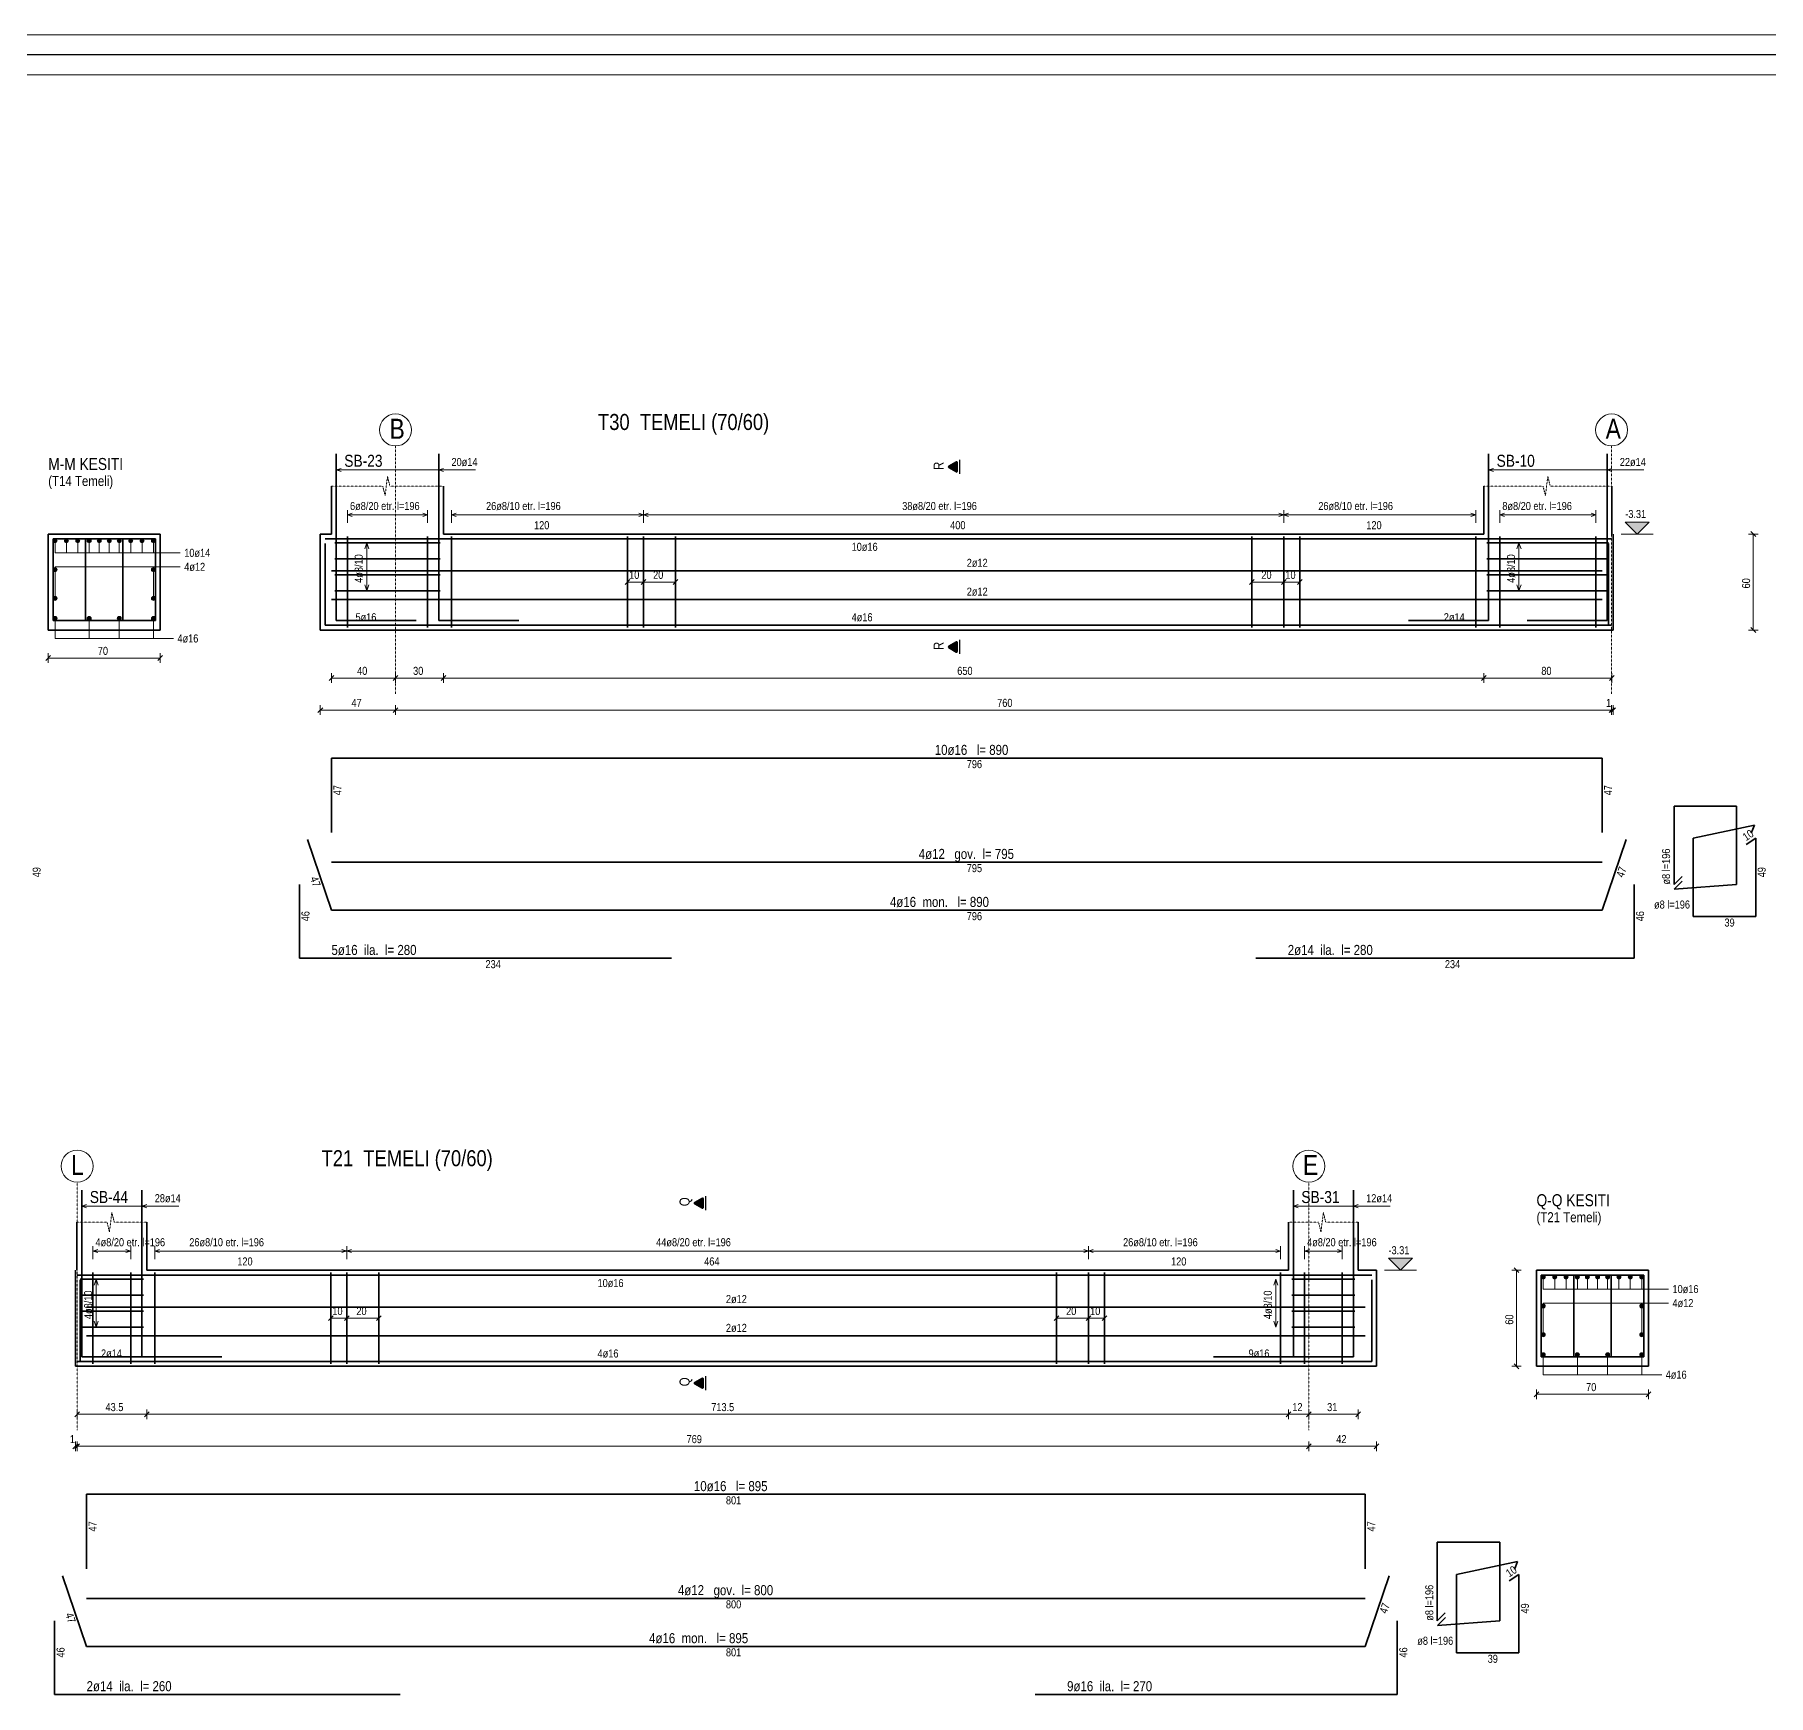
# Model space of a CAD drawing. Header units: millimetres. Extents: x -267 to 94375, y 6431 to 10838.
# Drawn here: x 29828 to 31994, y 8657 to 10732 of the extents above; entities that cross this region are included whole.
import ezdxf

# ---------------------------------------------------------------- set-up
doc = ezdxf.new("R2010")
doc.units = ezdxf.units.MM
doc.header["$LTSCALE"] = 0.0001
doc.linetypes.add('DASHED', pattern=[19.05, 12.7, -6.35])
for name, color, linetype, lineweight in [('AKS BALONU (BEYKENT)', 7, 'Continuous', 20), ('AKS CIZGISI (BEYKENT)', 252, 'DASHED', 20), ('AKS NO (BEYKENT)', 3, 'Continuous', 20), ('DONATI (BEYKENT)', 4, 'Continuous', 35), ('DONATI KESIT (BEYKENT)', 7, 'Continuous', 20), ('DONATI YAZISI (BEYKENT)', 3, 'Continuous', 20), ('FILIZ (BEYKENT)', 60, 'Continuous', 20), ('I.DONATI OKU (BEYKENT)', 160, 'Continuous', 20), ('KESIT ISMI (BEYKENT)', 6, 'Continuous', 20), ('KESIT SINIRI (BEYKENT)', 241, 'DASHED', 20), ('KESIT_(BEYKENT)', 151, 'Continuous', 25), ('KOLON ISMI (BEYKENT)', 91, 'Continuous', 20), ('KOT CIZGI (BEYKENT)', 120, 'Continuous', 20), ('KOT YAZI (BEYKENT)', 7, 'Continuous', 20), ('OLCU (BEYKENT)', 14, 'Continuous', 20), ('OLCU YAZISI (BEYKENT)', 7, 'Continuous', 20), ('SHEETSUMMARY-50', 152, 'Continuous', 20), ('SheetView', 40, 'Continuous', 20), ('SheetViewOut', 231, 'Continuous', 20), ('TEMEL (BEYKENT)', 2, 'Continuous', 35), ('TEMEL ISMI (BEYKENT)', 40, 'Continuous', 20)]:
    doc.layers.add(name, color=color, linetype=linetype, lineweight=lineweight)
doc.styles.add('KOT (BEYKENT)', font='')
doc.styles.add('OLCU (BEYKENT)', font='')
doc.styles.add('YAZI (BEYKENT)', font='')
doc.styles.get('KOT (BEYKENT)').set_extended_font_data('Bahnschrift Light Condensed')
doc.styles.get('OLCU (BEYKENT)').set_extended_font_data('Bahnschrift Light Condensed')
doc.styles.get('YAZI (BEYKENT)').set_extended_font_data('Bahnschrift Light Condensed')

msp = doc.modelspace()

# ---------------------------------------------------------------- hatches: boundary and pattern name
at = {"layer": 'DONATI KESIT (BEYKENT)', "lineweight": 30}
h = msp.add_hatch(color=256, dxfattribs=at)
h.dxf.hatch_style = 1
h.paths.add_polyline_path([(29855.64, 10099.33, 1), (29850.64, 10099.33, 1)])
h = msp.add_hatch(color=256, dxfattribs=at)
h.dxf.hatch_style = 1
h.paths.add_polyline_path([(29869.86, 10099.33, 1), (29864.86, 10099.33, 1)])
h = msp.add_hatch(color=256, dxfattribs=at)
h.dxf.hatch_style = 1
h.paths.add_polyline_path([(29884.08, 10099.33, 1), (29879.08, 10099.33, 1)])
h = msp.add_hatch(color=256, dxfattribs=at)
h.dxf.hatch_style = 1
h.paths.add_polyline_path([(29898.3, 10099.33, 1), (29893.3, 10099.33, 1)])
h = msp.add_hatch(color=256, dxfattribs=at)
h.dxf.hatch_style = 1
h.paths.add_polyline_path([(29910.86, 10099.33, 1), (29905.86, 10099.33, 1)])
h = msp.add_hatch(color=256, dxfattribs=at)
h.dxf.hatch_style = 1
h.paths.add_polyline_path([(29923.41, 10099.33, 1), (29918.41, 10099.33, 1)])
h = msp.add_hatch(color=256, dxfattribs=at)
h.dxf.hatch_style = 1
h.paths.add_polyline_path([(29935.97, 10099.33, 1), (29930.97, 10099.33, 1)])
h = msp.add_hatch(color=256, dxfattribs=at)
h.dxf.hatch_style = 1
h.paths.add_polyline_path([(29950.19, 10099.33, 1), (29945.19, 10099.33, 1)])
h = msp.add_hatch(color=256, dxfattribs=at)
h.dxf.hatch_style = 1
h.paths.add_polyline_path([(29964.41, 10099.33, 1), (29959.41, 10099.33, 1)])
h = msp.add_hatch(color=256, dxfattribs=at)
h.dxf.hatch_style = 1
h.paths.add_polyline_path([(29978.64, 10099.33, 1), (29973.64, 10099.33, 1)])
h = msp.add_hatch(color=256, dxfattribs=at)
h.dxf.hatch_style = 1
h.paths.add_polyline_path([(29855.64, 10063.33, 1), (29850.64, 10063.33, 1)])
h = msp.add_hatch(color=256, dxfattribs=at)
h.dxf.hatch_style = 1
h.paths.add_polyline_path([(29978.64, 10063.33, 1), (29973.64, 10063.33, 1)])
h = msp.add_hatch(color=256, dxfattribs=at)
h.dxf.hatch_style = 1
h.paths.add_polyline_path([(29855.64, 10027.33, 1), (29850.64, 10027.33, 1)])
h = msp.add_hatch(color=256, dxfattribs=at)
h.dxf.hatch_style = 1
h.paths.add_polyline_path([(29978.64, 10027.33, 1), (29973.64, 10027.33, 1)])
h = msp.add_hatch(color=256, dxfattribs=at)
h.dxf.hatch_style = 1
h.paths.add_polyline_path([(29855.64, 10002.33, 1), (29850.64, 10002.33, 1)])
h = msp.add_hatch(color=256, dxfattribs=at)
h.dxf.hatch_style = 1
h.paths.add_polyline_path([(29898.3, 10002.33, 1), (29893.3, 10002.33, 1)])
h = msp.add_hatch(color=256, dxfattribs=at)
h.dxf.hatch_style = 1
h.paths.add_polyline_path([(29935.97, 10002.33, 1), (29930.97, 10002.33, 1)])
h = msp.add_hatch(color=256, dxfattribs=at)
h.dxf.hatch_style = 1
h.paths.add_polyline_path([(29978.64, 10002.33, 1), (29973.64, 10002.33, 1)])
h = msp.add_hatch(color=256, dxfattribs=at)
h.dxf.hatch_style = 1
h.paths.add_polyline_path([(31710.73, 9179.33, 1), (31715.73, 9179.33, 1)])
h = msp.add_hatch(color=256, dxfattribs=at)
h.dxf.hatch_style = 1
h.paths.add_polyline_path([(31724.95, 9179.33, 1), (31729.95, 9179.33, 1)])
h = msp.add_hatch(color=256, dxfattribs=at)
h.dxf.hatch_style = 1
h.paths.add_polyline_path([(31739.17, 9179.33, 1), (31744.17, 9179.33, 1)])
h = msp.add_hatch(color=256, dxfattribs=at)
h.dxf.hatch_style = 1
h.paths.add_polyline_path([(31753.39, 9179.33, 1), (31758.39, 9179.33, 1)])
h = msp.add_hatch(color=256, dxfattribs=at)
h.dxf.hatch_style = 1
h.paths.add_polyline_path([(31765.95, 9179.33, 1), (31770.95, 9179.33, 1)])
h = msp.add_hatch(color=256, dxfattribs=at)
h.dxf.hatch_style = 1
h.paths.add_polyline_path([(31778.5, 9179.33, 1), (31783.5, 9179.33, 1)])
h = msp.add_hatch(color=256, dxfattribs=at)
h.dxf.hatch_style = 1
h.paths.add_polyline_path([(31791.06, 9179.33, 1), (31796.06, 9179.33, 1)])
h = msp.add_hatch(color=256, dxfattribs=at)
h.dxf.hatch_style = 1
h.paths.add_polyline_path([(31805.28, 9179.33, 1), (31810.28, 9179.33, 1)])
h = msp.add_hatch(color=256, dxfattribs=at)
h.dxf.hatch_style = 1
h.paths.add_polyline_path([(31819.5, 9179.33, 1), (31824.5, 9179.33, 1)])
h = msp.add_hatch(color=256, dxfattribs=at)
h.dxf.hatch_style = 1
h.paths.add_polyline_path([(31833.72, 9179.33, 1), (31838.72, 9179.33, 1)])
h = msp.add_hatch(color=256, dxfattribs=at)
h.dxf.hatch_style = 1
h.paths.add_polyline_path([(31710.73, 9143.33, 1), (31715.73, 9143.33, 1)])
h = msp.add_hatch(color=256, dxfattribs=at)
h.dxf.hatch_style = 1
h.paths.add_polyline_path([(31833.72, 9143.33, 1), (31838.72, 9143.33, 1)])
h = msp.add_hatch(color=256, dxfattribs=at)
h.dxf.hatch_style = 1
h.paths.add_polyline_path([(31710.73, 9107.33, 1), (31715.73, 9107.33, 1)])
h = msp.add_hatch(color=256, dxfattribs=at)
h.dxf.hatch_style = 1
h.paths.add_polyline_path([(31833.72, 9107.33, 1), (31838.72, 9107.33, 1)])
h = msp.add_hatch(color=256, dxfattribs=at)
h.dxf.hatch_style = 1
h.paths.add_polyline_path([(31710.73, 9082.33, 1), (31715.73, 9082.33, 1)])
h = msp.add_hatch(color=256, dxfattribs=at)
h.dxf.hatch_style = 1
h.paths.add_polyline_path([(31753.39, 9082.33, 1), (31758.39, 9082.33, 1)])
h = msp.add_hatch(color=256, dxfattribs=at)
h.dxf.hatch_style = 1
h.paths.add_polyline_path([(31791.06, 9082.33, 1), (31796.06, 9082.33, 1)])
h = msp.add_hatch(color=256, dxfattribs=at)
h.dxf.hatch_style = 1
h.paths.add_polyline_path([(31833.72, 9082.33, 1), (31838.72, 9082.33, 1)])
at = {"layer": 'KESIT_(BEYKENT)'}
h = msp.add_hatch(color=256, dxfattribs=at)
h.dxf.hatch_style = 1
h.paths.add_polyline_path([(30981, 10197.23, 0.5773503), (30979.5, 10198.1), (30970, 10192.61, 0.5773503), (30970, 10190.88), (30979.5, 10185.39, 0.5773503), (30981, 10186.26)])
h = msp.add_hatch(color=256, dxfattribs=at)
h.dxf.hatch_style = 1
h.paths.add_polyline_path([(30981, 9972.23, 0.5773503), (30979.5, 9973.1), (30970, 9967.61, 0.5773503), (30970, 9965.88), (30979.5, 9960.39, 0.5773503), (30981, 9961.26)])
h = msp.add_hatch(color=256, dxfattribs=at)
h.dxf.hatch_style = 1
h.paths.add_polyline_path([(30663.44, 9277.23, 0.5773503), (30661.94, 9278.1), (30652.44, 9272.61, 0.5773503), (30652.44, 9270.88), (30661.94, 9265.39, 0.5773503), (30663.44, 9266.26)])
h = msp.add_hatch(color=256, dxfattribs=at)
h.dxf.hatch_style = 1
h.paths.add_polyline_path([(30663.44, 9052.23, 0.5773503), (30661.94, 9053.1), (30652.44, 9047.61, 0.5773503), (30652.44, 9045.88), (30661.94, 9040.39, 0.5773503), (30663.44, 9041.26)])
at = {"layer": 'KOT CIZGI (BEYKENT)'}
for points in [[(31815.66, 10122.83), (31830.66, 10107.83), (31845.66, 10122.83)], [(31549.72, 9202.83), (31519.72, 9202.83), (31534.72, 9187.83)]]:
    msp.add_hatch(color=256, dxfattribs=at).paths.add_polyline_path(points)

# ---------------------------------------------------------------- linework, layer by layer
at = {"layer": 'AKS BALONU (BEYKENT)'}
for centre in [(30278.66, 10237.83), (31798.66, 10237.83), (29880.76, 9317.83), (31420.24, 9317.83)]:
    msp.add_circle(centre, 20, dxfattribs=at)
at = {"layer": 'AKS CIZGISI (BEYKENT)'}
for p, q in [((30278.66, 10217.83), (30278.66, 9907.83)), ((31798.66, 10217.83), (31798.66, 9907.83)), ((29880.76, 9297.83), (29880.76, 8987.83)), ((31420.24, 9297.83), (31420.24, 8987.83))]:
    msp.add_line(p, q, dxfattribs=at)
at = {"layer": 'DONATI (BEYKENT)'}
for p, q in [((30204.66, 9999.83), (30204.66, 10207.83)), ((30332.66, 9999.83), (30332.66, 10207.83)), ((31644.86, 9999.83), (31644.86, 10207.83)), ((31792.86, 9999.83), (31792.86, 10207.83)), ((29850.64, 10101.83), (29978.64, 10101.83)), ((29850.64, 9999.83), (29850.64, 10101.83)), ((29891.26, 9999.83), (29891.26, 10101.83)), ((29937.89, 9999.83), (29937.89, 10101.83)), ((29978.64, 10101.83), (29978.64, 9999.83)), ((30190.64, 10101.83), (31798.66, 10101.83)), ((30218.66, 10104.83), (30218.66, 9990.83)), ((30318.66, 10104.83), (30318.66, 9990.83)), ((30348.66, 10104.83), (30348.66, 9990.83)), ((30568.66, 10104.83), (30568.66, 9990.83)), ((30588.66, 10104.83), (30588.66, 9990.83)), ((30628.66, 10104.83), (30628.66, 9990.83)), ((31348.86, 10104.83), (31348.86, 9990.83)), ((31388.86, 10104.83), (31388.86, 9990.83)), ((31408.86, 10104.83), (31408.86, 9990.83)), ((31628.86, 10104.83), (31628.86, 9990.83)), ((31658.86, 10104.83), (31658.86, 9990.83)), ((31778.86, 10104.83), (31778.86, 9990.83)), ((30190.64, 9993.83), (30190.64, 10095.83)), ((30202.66, 10096.83), (30334.66, 10096.83)), ((30202.66, 10076.83), (30334.66, 10076.83)), ((31642.86, 10096.83), (31794.86, 10096.83)), ((31642.86, 10076.83), (31794.86, 10076.83)), ((31794.66, 9993.83), (31794.66, 10095.83)), ((30198.64, 10061.83), (31786.66, 10061.83)), ((30202.66, 10056.83), (30334.66, 10056.83)), ((31642.86, 10056.83), (31794.86, 10056.83)), ((30202.66, 10036.83), (30334.66, 10036.83)), ((31642.86, 10036.83), (31794.86, 10036.83)), ((30198.64, 10025.83), (31786.66, 10025.83)), ((29978.64, 9999.83), (29850.64, 9999.83)), ((30190.64, 9993.83), (31798.66, 9993.83)), ((30304.66, 9999.83), (30204.66, 9999.83)), ((30432.66, 9999.83), (30332.66, 9999.83)), ((31544.86, 9999.83), (31644.86, 9999.83)), ((31692.86, 9999.83), (31792.86, 9999.83)), ((30198.64, 9827.83), (30198.64, 9734.75)), ((30198.64, 9827.83), (31786.66, 9827.83)), ((31786.66, 9827.83), (31786.66, 9734.75)), ((31876.66, 9767.83), (31876.66, 9669.83)), ((31876.66, 9767.83), (31954.66, 9767.83)), ((31954.66, 9669.83), (31954.66, 9767.83)), ((31900.66, 9727.83), (31977.07, 9743.83)), ((31973.07, 9733.83), (31977.07, 9743.83)), ((30168.64, 9725.94), (30198.64, 9637.83)), ((31786.66, 9637.83), (31816.66, 9725.94)), ((31900.66, 9727.83), (31900.66, 9629.83)), ((31966.66, 9719.83), (31978.66, 9727.83)), ((31978.66, 9629.83), (31978.66, 9727.83)), ((30198.64, 9697.83), (31786.66, 9697.83)), ((30158.64, 9669.83), (30158.64, 9577.83)), ((31826.66, 9669.83), (31826.66, 9577.83)), ((31886.66, 9679.83), (31876.66, 9669.83)), ((31886.89, 9673.83), (31876.89, 9663.83)), ((31954.66, 9669.83), (31876.89, 9663.83)), ((30198.64, 9637.83), (31786.66, 9637.83)), ((31978.66, 9629.83), (31900.66, 9629.83)), ((30158.64, 9577.83), (30623.71, 9577.83)), ((31826.66, 9577.83), (31353.81, 9577.83)), ((29886.56, 9079.83), (29886.56, 9287.83)), ((29961.76, 9079.83), (29961.76, 9287.83)), ((31400.84, 9079.83), (31400.84, 9287.83)), ((31475.84, 9079.83), (31475.84, 9287.83)), ((29880.76, 9181.83), (31498.72, 9181.83)), ((29884.56, 9176.83), (29963.76, 9176.83)), ((29884.58, 9073.83), (29884.58, 9175.83)), ((29900.56, 9184.83), (29900.56, 9070.83)), ((29947.76, 9184.83), (29947.76, 9070.83)), ((29977.76, 9184.83), (29977.76, 9070.83)), ((30197.76, 9184.83), (30197.76, 9070.83)), ((30217.76, 9184.83), (30217.76, 9070.83)), ((30257.76, 9184.83), (30257.76, 9070.83)), ((31104.84, 9184.83), (31104.84, 9070.83)), ((31144.84, 9184.83), (31144.84, 9070.83)), ((31164.84, 9184.83), (31164.84, 9070.83)), ((31384.84, 9184.83), (31384.84, 9070.83)), ((31398.84, 9176.83), (31477.84, 9176.83)), ((31414.84, 9184.83), (31414.84, 9070.83)), ((31461.84, 9184.83), (31461.84, 9070.83)), ((31498.72, 9073.83), (31498.72, 9175.83)), ((31710.72, 9181.83), (31838.72, 9181.83)), ((31710.72, 9079.83), (31710.72, 9181.83)), ((31751.35, 9079.83), (31751.35, 9181.83)), ((31797.98, 9079.83), (31797.98, 9181.83)), ((31838.72, 9181.83), (31838.72, 9079.83)), ((29884.56, 9156.83), (29963.76, 9156.83)), ((31398.84, 9156.83), (31477.84, 9156.83)), ((29884.56, 9136.83), (29963.76, 9136.83)), ((29892.58, 9141.83), (31490.72, 9141.83)), ((31398.84, 9136.83), (31477.84, 9136.83)), ((29884.56, 9116.83), (29963.76, 9116.83)), ((29892.58, 9105.83), (31490.72, 9105.83)), ((31398.84, 9116.83), (31477.84, 9116.83)), ((30061.76, 9079.83), (29886.56, 9079.83)), ((31300.84, 9079.83), (31475.84, 9079.83)), ((31838.72, 9079.83), (31710.72, 9079.83)), ((29880.76, 9073.83), (31498.72, 9073.83)), ((29892.58, 8907.83), (29892.58, 8814.75)), ((29892.58, 8907.83), (31490.72, 8907.83)), ((31490.72, 8907.83), (31490.72, 8814.75)), ((31580.72, 8847.83), (31580.72, 8749.83)), ((31580.72, 8847.83), (31658.73, 8847.83)), ((31658.73, 8749.83), (31658.73, 8847.83)), ((31604.72, 8807.83), (31681.13, 8823.83)), ((31677.13, 8813.83), (31681.13, 8823.83)), ((29862.58, 8805.94), (29892.58, 8717.83)), ((31490.72, 8717.83), (31520.72, 8805.94)), ((31604.72, 8807.83), (31604.72, 8709.83)), ((31670.72, 8799.83), (31682.72, 8807.83)), ((31682.72, 8709.83), (31682.72, 8807.83)), ((29892.58, 8777.83), (31490.72, 8777.83)), ((31590.72, 8759.83), (31580.72, 8749.83)), ((31590.95, 8753.83), (31580.95, 8743.83)), ((29852.58, 8749.83), (29852.58, 8657.83)), ((31530.73, 8749.83), (31530.73, 8657.83)), ((31658.73, 8749.83), (31580.95, 8743.83)), ((29892.58, 8717.83), (31490.72, 8717.83)), ((31682.72, 8709.83), (31604.72, 8709.83)), ((29852.58, 8657.83), (30284.53, 8657.83)), ((31530.73, 8657.83), (31078.07, 8657.83))]:
    msp.add_line(p, q, dxfattribs=at)
at = {"layer": 'DONATI KESIT (BEYKENT)'}
for centre in [(29853.14, 10099.33), (29867.36, 10099.33), (29881.58, 10099.33), (29895.8, 10099.33), (29908.36, 10099.33), (29920.91, 10099.33), (29933.47, 10099.33), (29947.69, 10099.33), (29961.91, 10099.33), (29976.14, 10099.33), (29853.14, 10063.33), (29976.14, 10063.33), (29853.14, 10027.33), (29976.14, 10027.33), (29853.14, 10002.33), (29895.8, 10002.33), (29933.47, 10002.33), (29976.14, 10002.33), (31713.23, 9179.33), (31727.45, 9179.33), (31741.67, 9179.33), (31755.89, 9179.33), (31768.45, 9179.33), (31781, 9179.33), (31793.56, 9179.33), (31807.78, 9179.33), (31822, 9179.33), (31836.22, 9179.33), (31713.23, 9143.33), (31836.22, 9143.33), (31713.23, 9107.33), (31836.22, 9107.33), (31713.23, 9082.33), (31755.89, 9082.33), (31793.56, 9082.33), (31836.22, 9082.33)]:
    msp.add_circle(centre, 2.5, dxfattribs=at)
at = {"layer": 'I.DONATI OKU (BEYKENT)'}
for p, q in [((30204.66, 10187.83), (30210.66, 10189.83)), ((30204.66, 10187.83), (30378.66, 10187.83)), ((30204.66, 10187.83), (30210.66, 10185.83)), ((30332.66, 10187.83), (30338.66, 10189.83)), ((30332.66, 10187.83), (30338.66, 10185.83)), ((31644.86, 10187.83), (31650.86, 10189.83)), ((31644.86, 10187.83), (31838.86, 10187.83)), ((31644.86, 10187.83), (31650.86, 10185.83)), ((31792.86, 10187.83), (31798.86, 10189.83)), ((31792.86, 10187.83), (31798.86, 10185.83)), ((30218.66, 10137.83), (30218.66, 10121.83)), ((30218.66, 10131.83), (30224.66, 10133.83)), ((30218.66, 10131.83), (30318.66, 10131.83)), ((30218.66, 10131.83), (30224.66, 10129.83)), ((30318.66, 10131.83), (30312.66, 10133.83)), ((30318.66, 10131.83), (30312.66, 10129.83)), ((30318.66, 10137.83), (30318.66, 10121.83)), ((30348.66, 10137.83), (30348.66, 10121.83)), ((30348.66, 10131.83), (30354.66, 10133.83)), ((30348.66, 10131.83), (31628.86, 10131.83)), ((30348.66, 10131.83), (30354.66, 10129.83)), ((30582.66, 10133.83), (30594.66, 10129.83)), ((30582.66, 10129.83), (30594.66, 10133.83)), ((30588.66, 10137.83), (30588.66, 10121.83)), ((31382.86, 10133.83), (31394.86, 10129.83)), ((31382.86, 10129.83), (31394.86, 10133.83)), ((31388.86, 10137.83), (31388.86, 10121.83)), ((31628.86, 10131.83), (31622.86, 10133.83)), ((31628.86, 10131.83), (31622.86, 10129.83)), ((31628.86, 10137.83), (31628.86, 10121.83)), ((31658.86, 10137.83), (31658.86, 10121.83)), ((31658.86, 10131.83), (31664.86, 10133.83)), ((31658.86, 10131.83), (31778.86, 10131.83)), ((31658.86, 10131.83), (31664.86, 10129.83)), ((31778.86, 10131.83), (31772.86, 10133.83)), ((31778.86, 10131.83), (31772.86, 10129.83)), ((31778.86, 10137.83), (31778.86, 10121.83)), ((29853.14, 10099.33), (29853.14, 10084.33)), ((29867.36, 10099.33), (29867.36, 10084.33)), ((29881.58, 10099.33), (29881.58, 10084.33)), ((29895.8, 10099.33), (29895.8, 10084.33)), ((29908.36, 10099.33), (29908.36, 10084.33)), ((29920.91, 10099.33), (29920.91, 10084.33)), ((29933.47, 10099.33), (29933.47, 10084.33)), ((29947.69, 10099.33), (29947.69, 10084.33)), ((29961.91, 10099.33), (29961.91, 10084.33)), ((29976.14, 10099.33), (29976.14, 10084.33)), ((29853.14, 10084.33), (30009.64, 10084.33)), ((30242.66, 10096.83), (30240.16, 10089.33)), ((30242.66, 10096.83), (30242.66, 10036.83)), ((30242.66, 10096.83), (30245.16, 10089.33)), ((31682.86, 10096.83), (31680.36, 10089.33)), ((31682.86, 10096.83), (31682.86, 10036.83)), ((31682.86, 10096.83), (31685.36, 10089.33)), ((29853.14, 10027.33), (29853.14, 10066.83)), ((29853.14, 10066.83), (30009.64, 10066.83)), ((29976.14, 10027.33), (29976.14, 10066.83)), ((30242.66, 10036.83), (30240.16, 10044.33)), ((30242.66, 10036.83), (30245.16, 10044.33)), ((31682.86, 10036.83), (31680.36, 10044.33)), ((31682.86, 10036.83), (31685.36, 10044.33)), ((29853.14, 10002.33), (29853.14, 9977.33)), ((29895.8, 10002.33), (29895.8, 9977.33)), ((29933.47, 10002.33), (29933.47, 9977.33)), ((29976.14, 10002.33), (29976.14, 9977.33)), ((29853.14, 9977.33), (30001.13, 9977.33)), ((29886.56, 9267.83), (29892.56, 9269.83)), ((29886.56, 9267.83), (30007.76, 9267.83)), ((29886.56, 9267.83), (29892.56, 9265.83)), ((29961.76, 9267.83), (29967.76, 9269.83)), ((29961.76, 9267.83), (29967.76, 9265.83)), ((31400.84, 9267.83), (31406.84, 9269.83)), ((31400.84, 9267.83), (31521.84, 9267.83)), ((31400.84, 9267.83), (31406.84, 9265.83)), ((31475.84, 9267.83), (31481.84, 9269.83)), ((31475.84, 9267.83), (31481.84, 9265.83)), ((29900.56, 9217.83), (29900.56, 9201.83)), ((29900.56, 9211.83), (29906.56, 9213.83)), ((29900.56, 9211.83), (29947.76, 9211.83)), ((29900.56, 9211.83), (29906.56, 9209.83)), ((29947.76, 9211.83), (29941.76, 9213.83)), ((29947.76, 9211.83), (29941.76, 9209.83)), ((29947.76, 9217.83), (29947.76, 9201.83)), ((29977.76, 9217.83), (29977.76, 9201.83)), ((29977.76, 9211.83), (29983.76, 9213.83)), ((29977.76, 9211.83), (31384.84, 9211.83)), ((29977.76, 9211.83), (29983.76, 9209.83)), ((30211.76, 9213.83), (30223.76, 9209.83)), ((30211.76, 9209.83), (30223.76, 9213.83)), ((30217.76, 9217.83), (30217.76, 9201.83)), ((31138.84, 9213.83), (31150.84, 9209.83)), ((31138.84, 9209.83), (31150.84, 9213.83)), ((31144.84, 9217.83), (31144.84, 9201.83)), ((31384.84, 9211.83), (31378.84, 9213.83)), ((31384.84, 9211.83), (31378.84, 9209.83)), ((31384.84, 9217.83), (31384.84, 9201.83)), ((31414.84, 9217.83), (31414.84, 9201.83)), ((31414.84, 9211.83), (31420.84, 9213.83)), ((31414.84, 9211.83), (31461.84, 9211.83)), ((31414.84, 9211.83), (31420.84, 9209.83)), ((31461.84, 9211.83), (31455.84, 9213.83)), ((31461.84, 9211.83), (31455.84, 9209.83)), ((31461.84, 9217.83), (31461.84, 9201.83)), ((29904.56, 9176.83), (29902.06, 9169.33)), ((29904.56, 9176.83), (29904.56, 9116.83)), ((29904.56, 9176.83), (29907.06, 9169.33)), ((31378.84, 9176.83), (31376.34, 9169.33)), ((31378.84, 9176.83), (31378.84, 9116.83)), ((31378.84, 9176.83), (31381.34, 9169.33)), ((31713.23, 9179.33), (31713.23, 9164.33)), ((31727.45, 9179.33), (31727.45, 9164.33)), ((31741.67, 9179.33), (31741.67, 9164.33)), ((31755.89, 9179.33), (31755.89, 9164.33)), ((31768.45, 9179.33), (31768.45, 9164.33)), ((31781, 9179.33), (31781, 9164.33)), ((31793.56, 9179.33), (31793.56, 9164.33)), ((31807.78, 9179.33), (31807.78, 9164.33)), ((31822, 9179.33), (31822, 9164.33)), ((31836.22, 9179.33), (31836.22, 9164.33)), ((31713.23, 9164.33), (31869.72, 9164.33)), ((31713.23, 9107.33), (31713.23, 9146.83)), ((31713.23, 9146.83), (31869.72, 9146.83)), ((31836.22, 9107.33), (31836.22, 9146.83)), ((29904.56, 9116.83), (29902.06, 9124.33)), ((29904.56, 9116.83), (29907.06, 9124.33)), ((31378.84, 9116.83), (31376.34, 9124.33)), ((31378.84, 9116.83), (31381.34, 9124.33)), ((31713.23, 9082.33), (31713.23, 9057.33)), ((31755.89, 9082.33), (31755.89, 9057.33)), ((31793.56, 9082.33), (31793.56, 9057.33)), ((31836.22, 9082.33), (31836.22, 9057.33)), ((31713.23, 9057.33), (31861.22, 9057.33))]:
    msp.add_line(p, q, dxfattribs=at)
at = {"layer": 'KESIT SINIRI (BEYKENT)'}
for p, q in [((30198.66, 10167.83), (30262.66, 10167.83)), ((30262.66, 10167.83), (30265.66, 10155.83)), ((30265.66, 10155.83), (30268.66, 10179.83)), ((30268.66, 10179.83), (30271.66, 10167.83)), ((30271.66, 10167.83), (30338.66, 10167.83)), ((31638.86, 10167.83), (31712.86, 10167.83)), ((31712.86, 10167.83), (31715.86, 10155.83)), ((31715.86, 10155.83), (31718.86, 10179.83)), ((31718.86, 10179.83), (31721.86, 10167.83)), ((31721.86, 10167.83), (31798.86, 10167.83)), ((29921.16, 9235.83), (29924.16, 9259.83)), ((29924.16, 9259.83), (29927.16, 9247.83)), ((31435.34, 9235.83), (31438.34, 9259.83)), ((31438.34, 9259.83), (31441.34, 9247.83)), ((29880.56, 9247.83), (29918.16, 9247.83)), ((29918.16, 9247.83), (29921.16, 9235.83)), ((29927.16, 9247.83), (29967.76, 9247.83)), ((31394.84, 9247.83), (31432.34, 9247.83)), ((31432.34, 9247.83), (31435.34, 9235.83)), ((31441.34, 9247.83), (31481.84, 9247.83))]:
    msp.add_line(p, q, dxfattribs=at)
at = {"layer": 'KESIT_(BEYKENT)'}
for p, q in [((30983.5, 10200.41), (30983.5, 10183.09)), ((30983.5, 9975.41), (30983.5, 9958.09)), ((30665.94, 9280.41), (30665.94, 9263.09)), ((30665.94, 9055.41), (30665.94, 9038.09))]:
    msp.add_line(p, q, dxfattribs=at)
at = {"layer": 'KESIT_(BEYKENT)', "flags": 128}
for points in [[(30979.5, 10198.1), (30970, 10192.61, 0.5773503), (30970, 10190.88), (30979.5, 10185.39, 0.5773503), (30981, 10186.26), (30981, 10197.23, 0.5773503)], [(30979.5, 9973.1), (30970, 9967.61, 0.5773503), (30970, 9965.88), (30979.5, 9960.39, 0.5773503), (30981, 9961.26), (30981, 9972.23, 0.5773503)], [(30661.94, 9278.1), (30652.44, 9272.61, 0.5773503), (30652.44, 9270.88), (30661.94, 9265.39, 0.5773503), (30663.44, 9266.26), (30663.44, 9277.23, 0.5773503)], [(30661.94, 9053.1), (30652.44, 9047.61, 0.5773503), (30652.44, 9045.88), (30661.94, 9040.39, 0.5773503), (30663.44, 9041.26), (30663.44, 9052.23, 0.5773503)]]:
    msp.add_lwpolyline(points, format="xyb", close=True, dxfattribs=at)
at = {"layer": 'KOT CIZGI (BEYKENT)'}
for p, q in [((31815.66, 10122.83), (31845.66, 10122.83)), ((31830.66, 10107.83), (31815.66, 10122.83)), ((31830.66, 10107.83), (31845.66, 10122.83)), ((31810.66, 10107.83), (31850.66, 10107.83)), ((31514.72, 9187.83), (31554.72, 9187.83)), ((31519.72, 9202.83), (31549.72, 9202.83)), ((31534.72, 9187.83), (31519.72, 9202.83)), ((31534.72, 9187.83), (31549.72, 9202.83))]:
    msp.add_line(p, q, dxfattribs=at)
at = {"layer": 'OLCU (BEYKENT)'}
for p, q in [((31969.66, 10107.83), (31981.66, 10107.83)), ((31978.66, 10104.83), (31972.66, 10110.83)), ((31975.66, 9987.83), (31975.66, 10107.83)), ((30571.66, 10050.83), (30565.66, 10044.83)), ((30568.66, 10053.83), (30568.66, 10041.83)), ((30568.66, 10047.83), (30628.66, 10047.83)), ((30591.66, 10050.83), (30585.66, 10044.83)), ((30588.66, 10053.83), (30588.66, 10041.83)), ((30625.66, 10044.83), (30631.66, 10050.83)), ((31351.86, 10050.83), (31345.86, 10044.83)), ((31348.86, 10053.83), (31348.86, 10041.83)), ((31348.86, 10047.83), (31408.86, 10047.83)), ((31391.86, 10050.83), (31385.86, 10044.83)), ((31388.86, 10053.83), (31388.86, 10041.83)), ((31405.86, 10044.83), (31411.86, 10050.83)), ((31972.66, 9990.83), (31978.66, 9984.83)), ((31969.66, 9987.83), (31981.66, 9987.83)), ((29847.64, 9955.83), (29841.64, 9949.83)), ((29844.64, 9958.83), (29844.64, 9946.83)), ((29844.64, 9952.83), (29984.64, 9952.83)), ((29987.63, 9955.83), (29981.64, 9949.83)), ((29984.64, 9958.83), (29984.64, 9946.83)), ((30201.66, 9930.83), (30195.66, 9924.83)), ((30198.66, 9933.83), (30198.66, 9921.83)), ((30198.66, 9927.83), (31798.66, 9927.83)), ((30281.66, 9930.83), (30275.66, 9924.83)), ((30278.66, 9933.83), (30278.66, 9921.83)), ((30341.66, 9930.83), (30335.66, 9924.83)), ((30338.66, 9933.83), (30338.66, 9921.83)), ((31641.86, 9930.83), (31635.86, 9924.83)), ((31638.86, 9933.83), (31638.86, 9921.83)), ((31801.86, 9930.83), (31795.86, 9924.83)), ((31798.86, 9933.83), (31798.86, 9921.83)), ((30187.64, 9890.83), (30181.64, 9884.83)), ((30184.64, 9893.83), (30184.64, 9881.83)), ((30184.64, 9887.83), (31800.66, 9887.83)), ((30281.66, 9890.83), (30275.66, 9884.83)), ((30278.66, 9893.83), (30278.66, 9881.83)), ((31801.66, 9890.83), (31795.66, 9884.83)), ((31803.66, 9890.83), (31797.66, 9884.83)), ((31798.66, 9893.83), (31798.66, 9881.83)), ((31800.66, 9893.83), (31800.66, 9881.83)), ((31673.72, 9187.83), (31685.72, 9187.83)), ((31682.72, 9184.83), (31676.72, 9190.83)), ((31679.72, 9067.83), (31679.72, 9187.83)), ((30200.76, 9130.83), (30194.76, 9124.83)), ((30197.76, 9133.83), (30197.76, 9121.83)), ((30197.76, 9127.83), (30257.76, 9127.83)), ((30220.76, 9130.83), (30214.76, 9124.83)), ((30217.76, 9133.83), (30217.76, 9121.83)), ((30254.76, 9124.83), (30260.76, 9130.83)), ((31107.84, 9130.83), (31101.84, 9124.83)), ((31104.84, 9133.83), (31104.84, 9121.83)), ((31104.84, 9127.83), (31164.84, 9127.83)), ((31147.84, 9130.83), (31141.84, 9124.83)), ((31144.84, 9133.83), (31144.84, 9121.83)), ((31161.84, 9124.83), (31167.84, 9130.83)), ((31673.72, 9067.83), (31685.72, 9067.83)), ((31676.72, 9070.83), (31682.72, 9064.83)), ((31707.72, 9035.83), (31701.72, 9029.83)), ((31704.72, 9038.83), (31704.72, 9026.83)), ((31847.72, 9035.83), (31841.72, 9029.83)), ((31844.72, 9038.83), (31844.72, 9026.83)), ((31704.72, 9032.83), (31844.72, 9032.83)), ((29883.76, 9010.83), (29877.76, 9004.83)), ((29880.76, 9013.83), (29880.76, 9001.83)), ((29880.76, 9007.83), (31481.84, 9007.83)), ((29970.76, 9010.83), (29964.76, 9004.83)), ((29967.76, 9013.83), (29967.76, 9001.83)), ((31397.84, 9010.83), (31391.84, 9004.83)), ((31394.84, 9013.83), (31394.84, 9001.83)), ((31423.24, 9010.83), (31417.24, 9004.83)), ((31420.24, 9013.83), (31420.24, 9001.83)), ((31484.84, 9010.83), (31478.84, 9004.83)), ((31481.84, 9013.83), (31481.84, 9001.83)), ((29881.58, 8970.83), (29875.58, 8964.83)), ((29883.76, 8970.83), (29877.76, 8964.83)), ((29878.58, 8973.83), (29878.58, 8961.83)), ((29880.76, 8973.83), (29880.76, 8961.83)), ((31423.24, 8970.83), (31417.24, 8964.83)), ((31420.24, 8973.83), (31420.24, 8961.83)), ((31507.73, 8970.83), (31501.72, 8964.83)), ((31504.72, 8973.83), (31504.72, 8961.83)), ((29878.58, 8967.83), (31504.72, 8967.83))]:
    msp.add_line(p, q, dxfattribs=at)
at = {"layer": 'SHEETSUMMARY-50', "const_width": 2, "flags": 128}
msp.add_lwpolyline([(9013.61, 6556.81), (39480.33, 6556.81), (39480.33, 10706.81), (9013.61, 10706.81)], close=True, dxfattribs=at)
at = {"layer": 'SheetView'}
msp.add_lwpolyline([(9038.61, 6581.81), (38855.33, 6581.81), (38855.33, 10681.81), (9038.61, 10681.81)], close=True, dxfattribs=at)
at = {"layer": 'SheetViewOut'}
msp.add_lwpolyline([(8988.61, 6531.81), (39505.33, 6531.81), (39505.33, 10731.81), (8988.61, 10731.81)], close=True, dxfattribs=at)
at = {"layer": 'TEMEL (BEYKENT)'}
for p, q in [((30198.66, 10167.83), (30198.66, 10107.83)), ((30338.66, 10167.83), (30338.66, 10107.83)), ((31638.86, 10107.83), (31638.86, 10167.83)), ((31798.86, 10167.83), (31798.86, 10107.83)), ((29984.64, 10107.83), (29844.64, 10107.83)), ((29844.64, 10107.83), (29844.64, 9987.83)), ((29984.64, 9987.83), (29984.64, 10107.83)), ((30184.64, 10107.83), (30184.64, 9987.83)), ((30184.64, 10107.83), (30198.66, 10107.83)), ((30338.66, 10107.83), (31638.86, 10107.83)), ((31800.66, 10107.83), (31800.66, 9987.83)), ((29844.64, 9987.83), (29984.64, 9987.83)), ((30184.64, 9987.83), (31800.66, 9987.83)), ((29880.56, 9247.83), (29880.56, 9187.83)), ((29967.76, 9247.83), (29967.76, 9187.83)), ((31394.84, 9187.83), (31394.84, 9247.83)), ((31481.84, 9247.83), (31481.84, 9187.83)), ((29878.58, 9187.83), (29878.58, 9067.83)), ((29967.76, 9187.83), (31394.84, 9187.83)), ((31504.72, 9187.83), (31481.84, 9187.83)), ((31504.72, 9187.83), (31504.72, 9067.83)), ((31844.72, 9187.83), (31704.72, 9187.83)), ((31704.72, 9187.83), (31704.72, 9067.83)), ((31844.72, 9067.83), (31844.72, 9187.83)), ((29878.58, 9067.83), (31504.72, 9067.83)), ((31704.72, 9067.83), (31844.72, 9067.83))]:
    msp.add_line(p, q, dxfattribs=at)

# ---------------------------------------------------------------- texts
at = {"layer": 'AKS NO (BEYKENT)', "style": 'YAZI (BEYKENT)'}
for s, p in [('B', (30271.16, 10226.83)), ('A', (31791.16, 10226.83)), ('L', (29873.26, 9306.83)), ('E', (31412.74, 9306.83))]:
    msp.add_text(s, height=25, dxfattribs=at).set_placement(p)
at = {"layer": 'DONATI YAZISI (BEYKENT)', "style": 'YAZI (BEYKENT)'}
for s, height, p in [(' 6ø8/20 etr. l=196', 10, (30218.66, 10137.83)), (' 26ø8/10 etr. l=196', 10, (30388.66, 10137.83)), (' 38ø8/20 etr. l=196', 10, (30908.76, 10137.83)), (' 26ø8/10 etr. l=196', 10, (31428.86, 10137.83)), (' 8ø8/20 etr. l=196', 10, (31658.86, 10137.83)), ('10ø14', 10, (30014.64, 10079.33)), ('10ø16', 10, (30848.76, 10086.83)), ('2ø12', 10, (30992.65, 10066.83)), ('4ø12', 10, (30014.64, 10061.83)), ('2ø12', 10, (30992.65, 10030.83)), ('5ø16', 10, (30228.66, 9998.83)), ('4ø16', 10, (30848.76, 9998.83)), ('2ø14', 10, (31588.86, 9998.83)), ('4ø16', 10, (30006.14, 9972.33)), ('10ø16   l= 890', 12.5, (30952.65, 9831.83)), ('4ø12   gov.  l= 795', 12.5, (30932.65, 9701.83)), (' 4ø16  mon.   l= 890', 12.5, (30892.65, 9641.83)), ('ø8 l=196', 10, (31851.66, 9639.83)), ('5ø16  ila.  l= 280', 12.5, (30198.64, 9581.83)), ('2ø14  ila.  l= 280', 12.5, (31393.81, 9581.83)), (' 4ø8/20 etr. l=196', 10, (29900.56, 9217.83)), (' 26ø8/10 etr. l=196', 10, (30017.76, 9217.83)), (' 44ø8/20 etr. l=196', 10, (30601.3, 9217.83)), (' 26ø8/10 etr. l=196', 10, (31184.84, 9217.83)), (' 4ø8/20 etr. l=196', 10, (31414.84, 9217.83)), ('10ø16', 10, (30531.2, 9166.83)), ('10ø16', 10, (31874.72, 9159.33)), ('2ø12', 10, (30691.65, 9146.83)), ('4ø12', 10, (31874.72, 9141.83)), ('2ø12', 10, (30691.65, 9110.83)), ('2ø14', 10, (29910.56, 9078.83)), ('4ø16', 10, (30531.2, 9078.83)), ('9ø16', 10, (31344.84, 9078.83)), ('4ø16', 10, (31866.22, 9052.33)), ('10ø16   l= 895', 12.5, (30651.65, 8911.83)), ('4ø12   gov.  l= 800', 12.5, (30631.65, 8781.83)), (' 4ø16  mon.   l= 895', 12.5, (30591.65, 8721.83)), ('ø8 l=196', 10, (31555.72, 8719.83)), ('2ø14  ila.  l= 260', 12.5, (29892.58, 8661.83)), ('9ø16  ila.  l= 270', 12.5, (31118.07, 8661.83))]:
    msp.add_text(s, height=height, dxfattribs=at).set_placement(p)
for s, p in [('4ø8/10', (30237.66, 10046.83)), ('4ø8/10', (31677.86, 10046.83)), ('ø8 l=196', (31871.66, 9669.83)), ('4ø8/10', (29899.56, 9126.83)), ('4ø8/10', (31373.84, 9126.83)), ('ø8 l=196', (31575.72, 8749.83))]:
    msp.add_text(s, height=10, rotation=90, dxfattribs=at).set_placement(p)
at = {"layer": 'FILIZ (BEYKENT)', "style": 'YAZI (BEYKENT)'}
for s, p in [('20ø14', (30348.66, 10192.83)), ('22ø14', (31808.86, 10192.83)), ('28ø14', (29977.76, 9272.83)), ('12ø14', (31491.84, 9272.83))]:
    msp.add_text(s, height=10, dxfattribs=at).set_placement(p)
at = {"layer": 'KESIT ISMI (BEYKENT)', "style": 'YAZI (BEYKENT)'}
for s, p in [('M-M KESITI', (29844.64, 10187.83)), ('Q-Q KESITI', (31704.72, 9267.83))]:
    msp.add_text(s, height=15, dxfattribs=at).set_placement(p)
for s, p in [('R', (30963.76, 10187.83)), ('R', (30963.76, 9962.83)), ('Q', (30646.2, 9267.83)), ('Q', (30646.2, 9042.83))]:
    msp.add_text(s, height=12.5, rotation=90, dxfattribs=at).set_placement(p)
at = {"layer": 'KOLON ISMI (BEYKENT)', "style": 'YAZI (BEYKENT)'}
for s, p in [('SB-23', (30214.66, 10191.83)), ('SB-10', (31654.86, 10191.83)), ('SB-44', (29896.56, 9271.83)), ('SB-31', (31410.84, 9271.83))]:
    msp.add_text(s, height=15, dxfattribs=at).set_placement(p)
at = {"layer": 'KOT YAZI (BEYKENT)', "style": 'KOT (BEYKENT)'}
for p in [(31815.66, 10127.83), (31519.72, 9207.83)]:
    msp.add_text('-3.31', height=10, dxfattribs=at).set_placement(p)
at = {"layer": 'OLCU YAZISI (BEYKENT)', "style": 'OLCU (BEYKENT)'}
for s, p in [(' 120', (30448.66, 10113.83)), (' 400', (30968.76, 10113.83)), (' 120', (31488.86, 10113.83)), ('10', (30570.66, 10051.83)), ('20', (30600.66, 10051.83)), ('20', (31360.86, 10051.83)), ('10', (31390.86, 10051.83)), ('70', (29906.64, 9956.83)), ('40', (30230.66, 9931.83)), ('30', (30300.66, 9931.83)), ('650', (30980.76, 9931.83)), ('80', (31710.76, 9931.83)), ('47', (30223.65, 9891.83)), ('760', (31030.66, 9891.83)), ('1', (31791.66, 9891.83)), ('796', (30992.65, 9815.33)), ('795', (30992.65, 9685.33)), ('796', (30992.65, 9625.33)), ('39', (31939.66, 9617.33)), ('234', (30391.17, 9565.33)), ('234', (31590.23, 9565.33)), (' 120', (30077.76, 9193.83)), (' 464', (30661.3, 9193.83)), (' 120', (31244.84, 9193.83)), ('10', (30199.76, 9131.83)), ('20', (30229.76, 9131.83)), ('20', (31116.84, 9131.83)), ('10', (31146.84, 9131.83)), ('70', (31766.72, 9036.83)), ('43.5', (29916.26, 9011.83)), ('713.5', (30673.3, 9011.83)), ('12', (31399.54, 9011.83)), ('31', (31443.04, 9011.83)), ('1', (29871.67, 8971.83)), ('769', (30642.5, 8971.83)), ('42', (31454.48, 8971.83)), ('801', (30691.65, 8895.33)), ('800', (30691.65, 8765.33)), ('801', (30691.65, 8705.33)), ('39', (31643.72, 8697.33))]:
    msp.add_text(s, height=10, dxfattribs=at).set_placement(p)
for s, rotation, p in [('60', 90, (31971.66, 10039.83)), ('47', 90, (30211.14, 9781.29)), ('47', 90, (31799.16, 9781.29)), ('10', 34, (31966.66, 9723.83)), ('49', 90, (29835.14, 9678.83)), ('47', 71.19791, (31813.49, 9677.86)), ('49', 90, (31991.16, 9678.83)), ('47', 288.80209, (30171.8, 9677.86)), ('46', 90, (30171.14, 9623.83)), ('46', 90, (31839.16, 9623.83)), ('60', 90, (31675.72, 9119.83)), ('47', 90, (29905.08, 8861.29)), ('47', 90, (31503.22, 8861.29)), ('10', 34, (31670.72, 8803.83)), ('47', 288.80209, (29865.75, 8757.86)), ('47', 71.19791, (31517.56, 8757.86)), ('49', 90, (31695.22, 8758.83)), ('46', 90, (29865.08, 8703.83)), ('46', 90, (31543.22, 8703.83))]:
    msp.add_text(s, height=10, rotation=rotation, dxfattribs=at).set_placement(p)
at = {"layer": 'TEMEL ISMI (BEYKENT)', "style": 'YAZI (BEYKENT)'}
for s, height, p in [('T30  TEMELI (70/60)', 20, (30531.81, 10237.83)), ('(T14 Temeli)', 12.5, (29844.64, 10167.83)), ('T21  TEMELI (70/60)', 20, (30186.29, 9317.83)), ('(T21 Temeli)', 12.5, (31704.72, 9247.83))]:
    msp.add_text(s, height=height, dxfattribs=at).set_placement(p)

doc.saveas('drawing.dxf')
